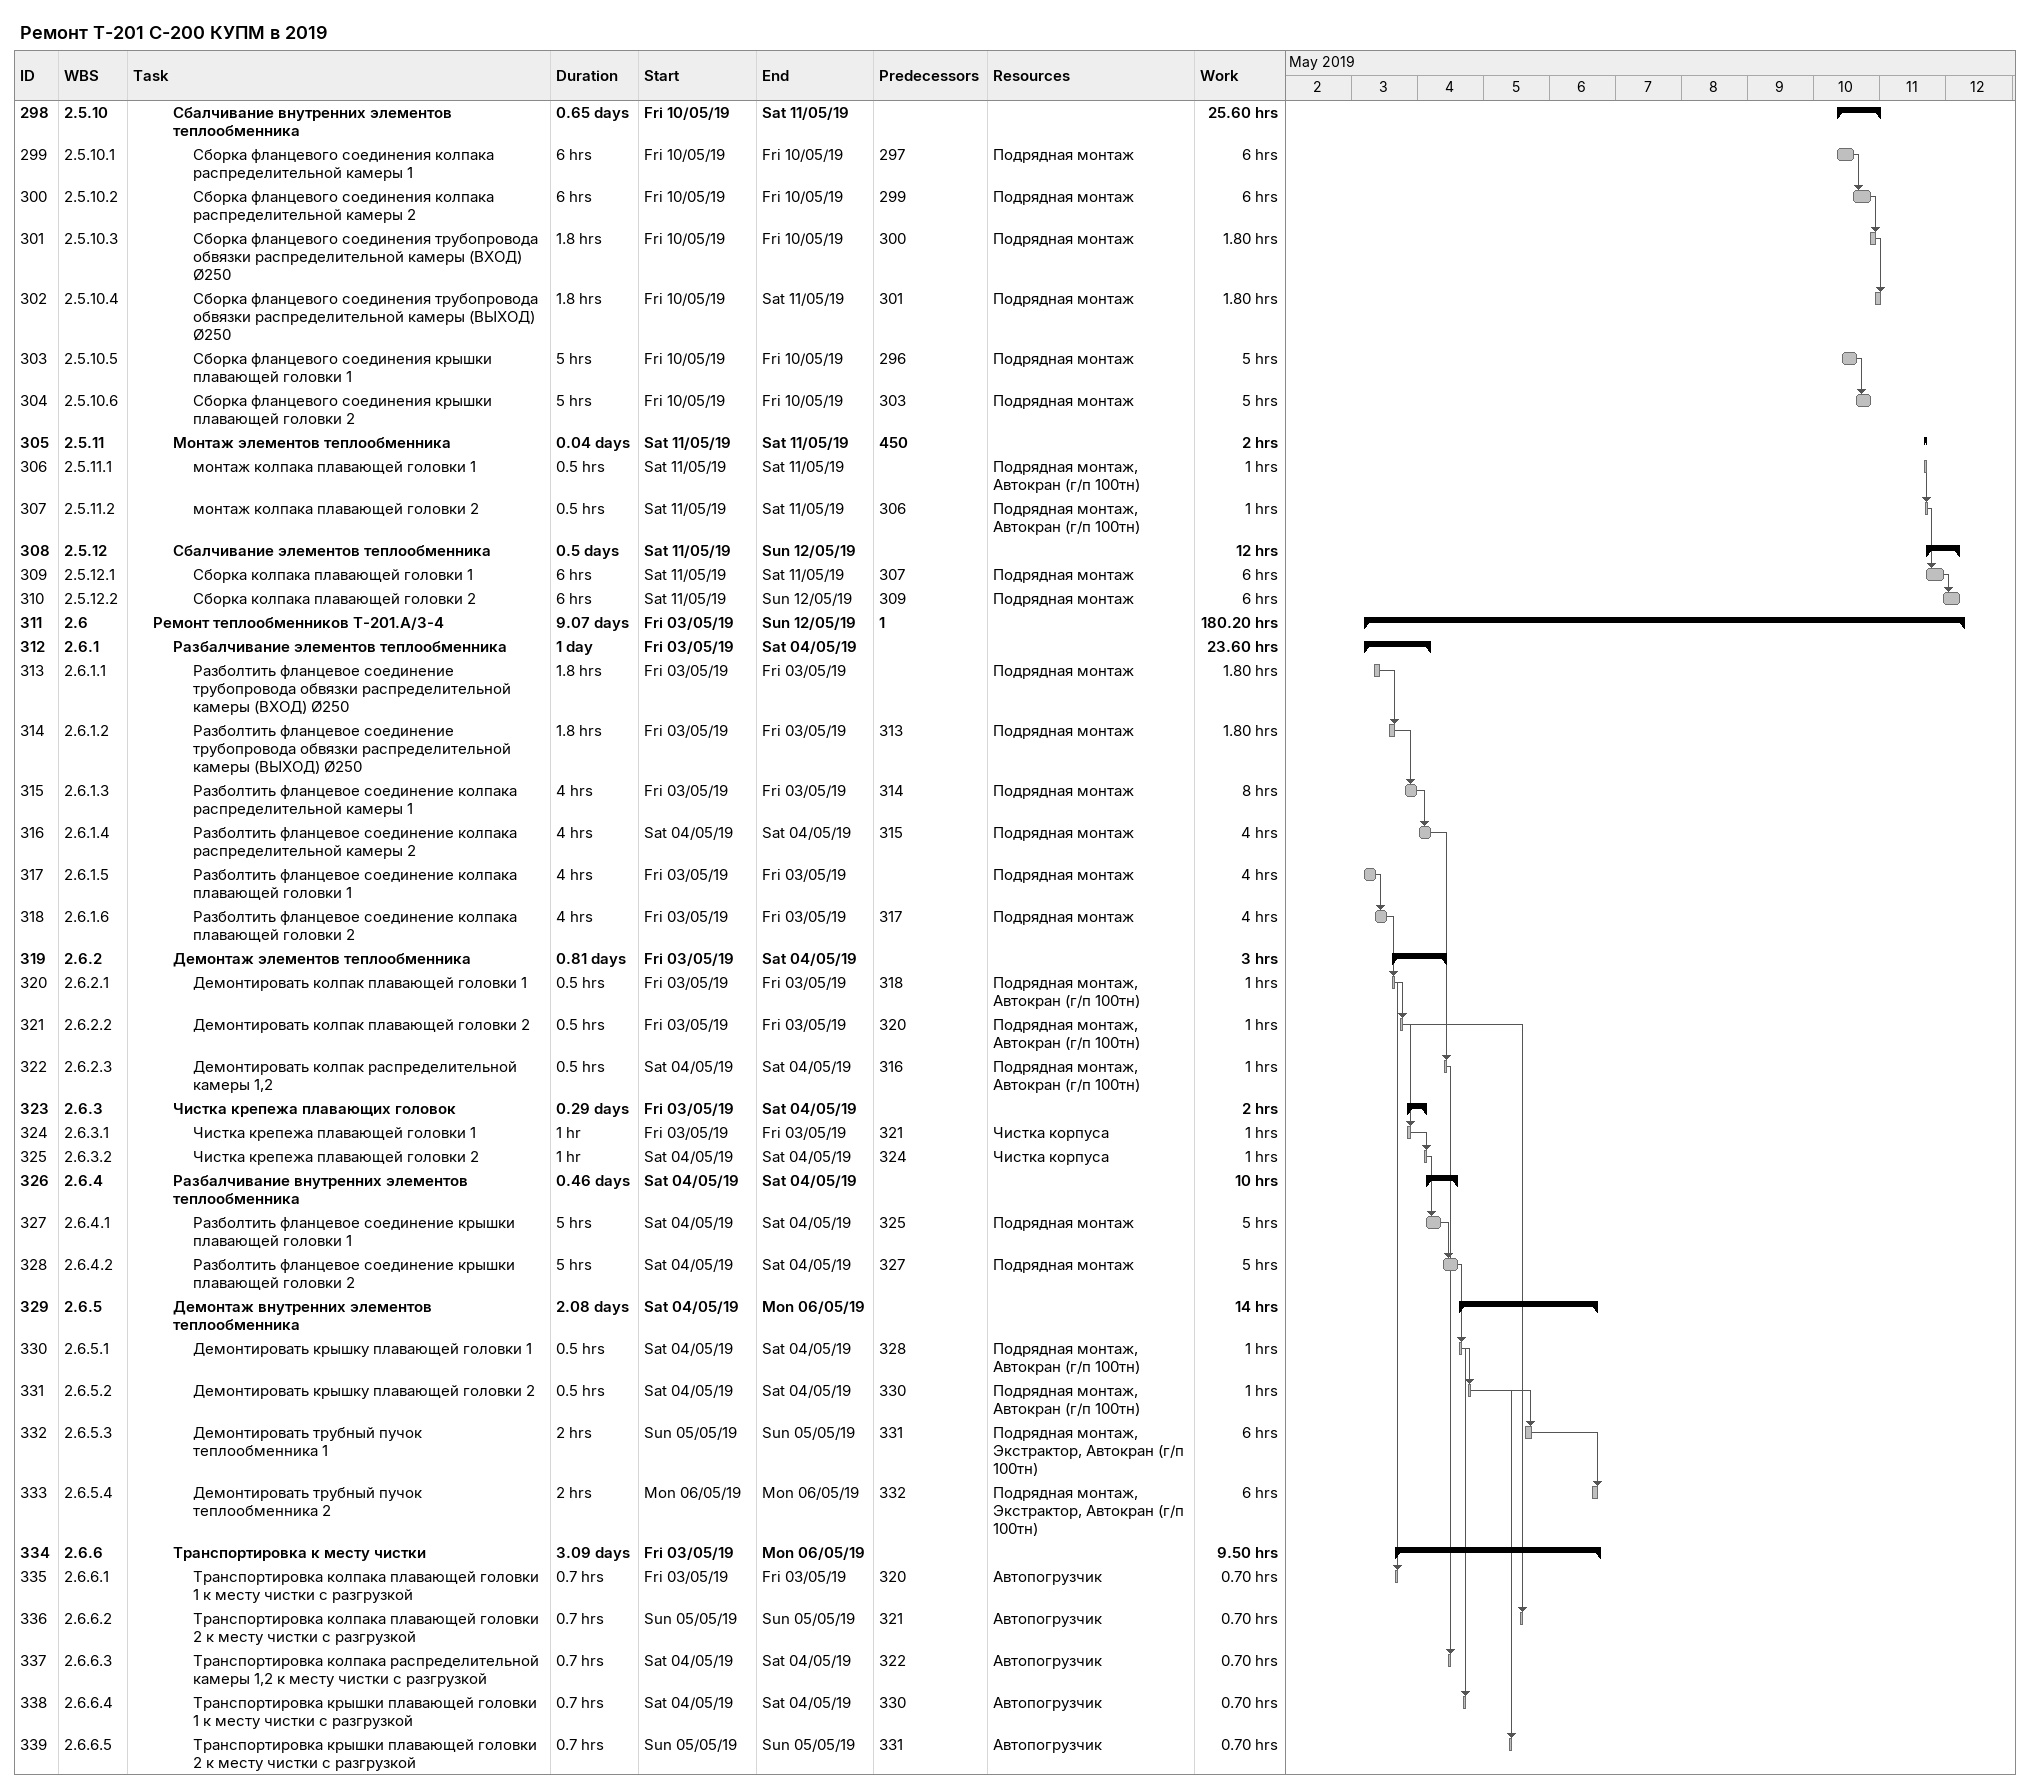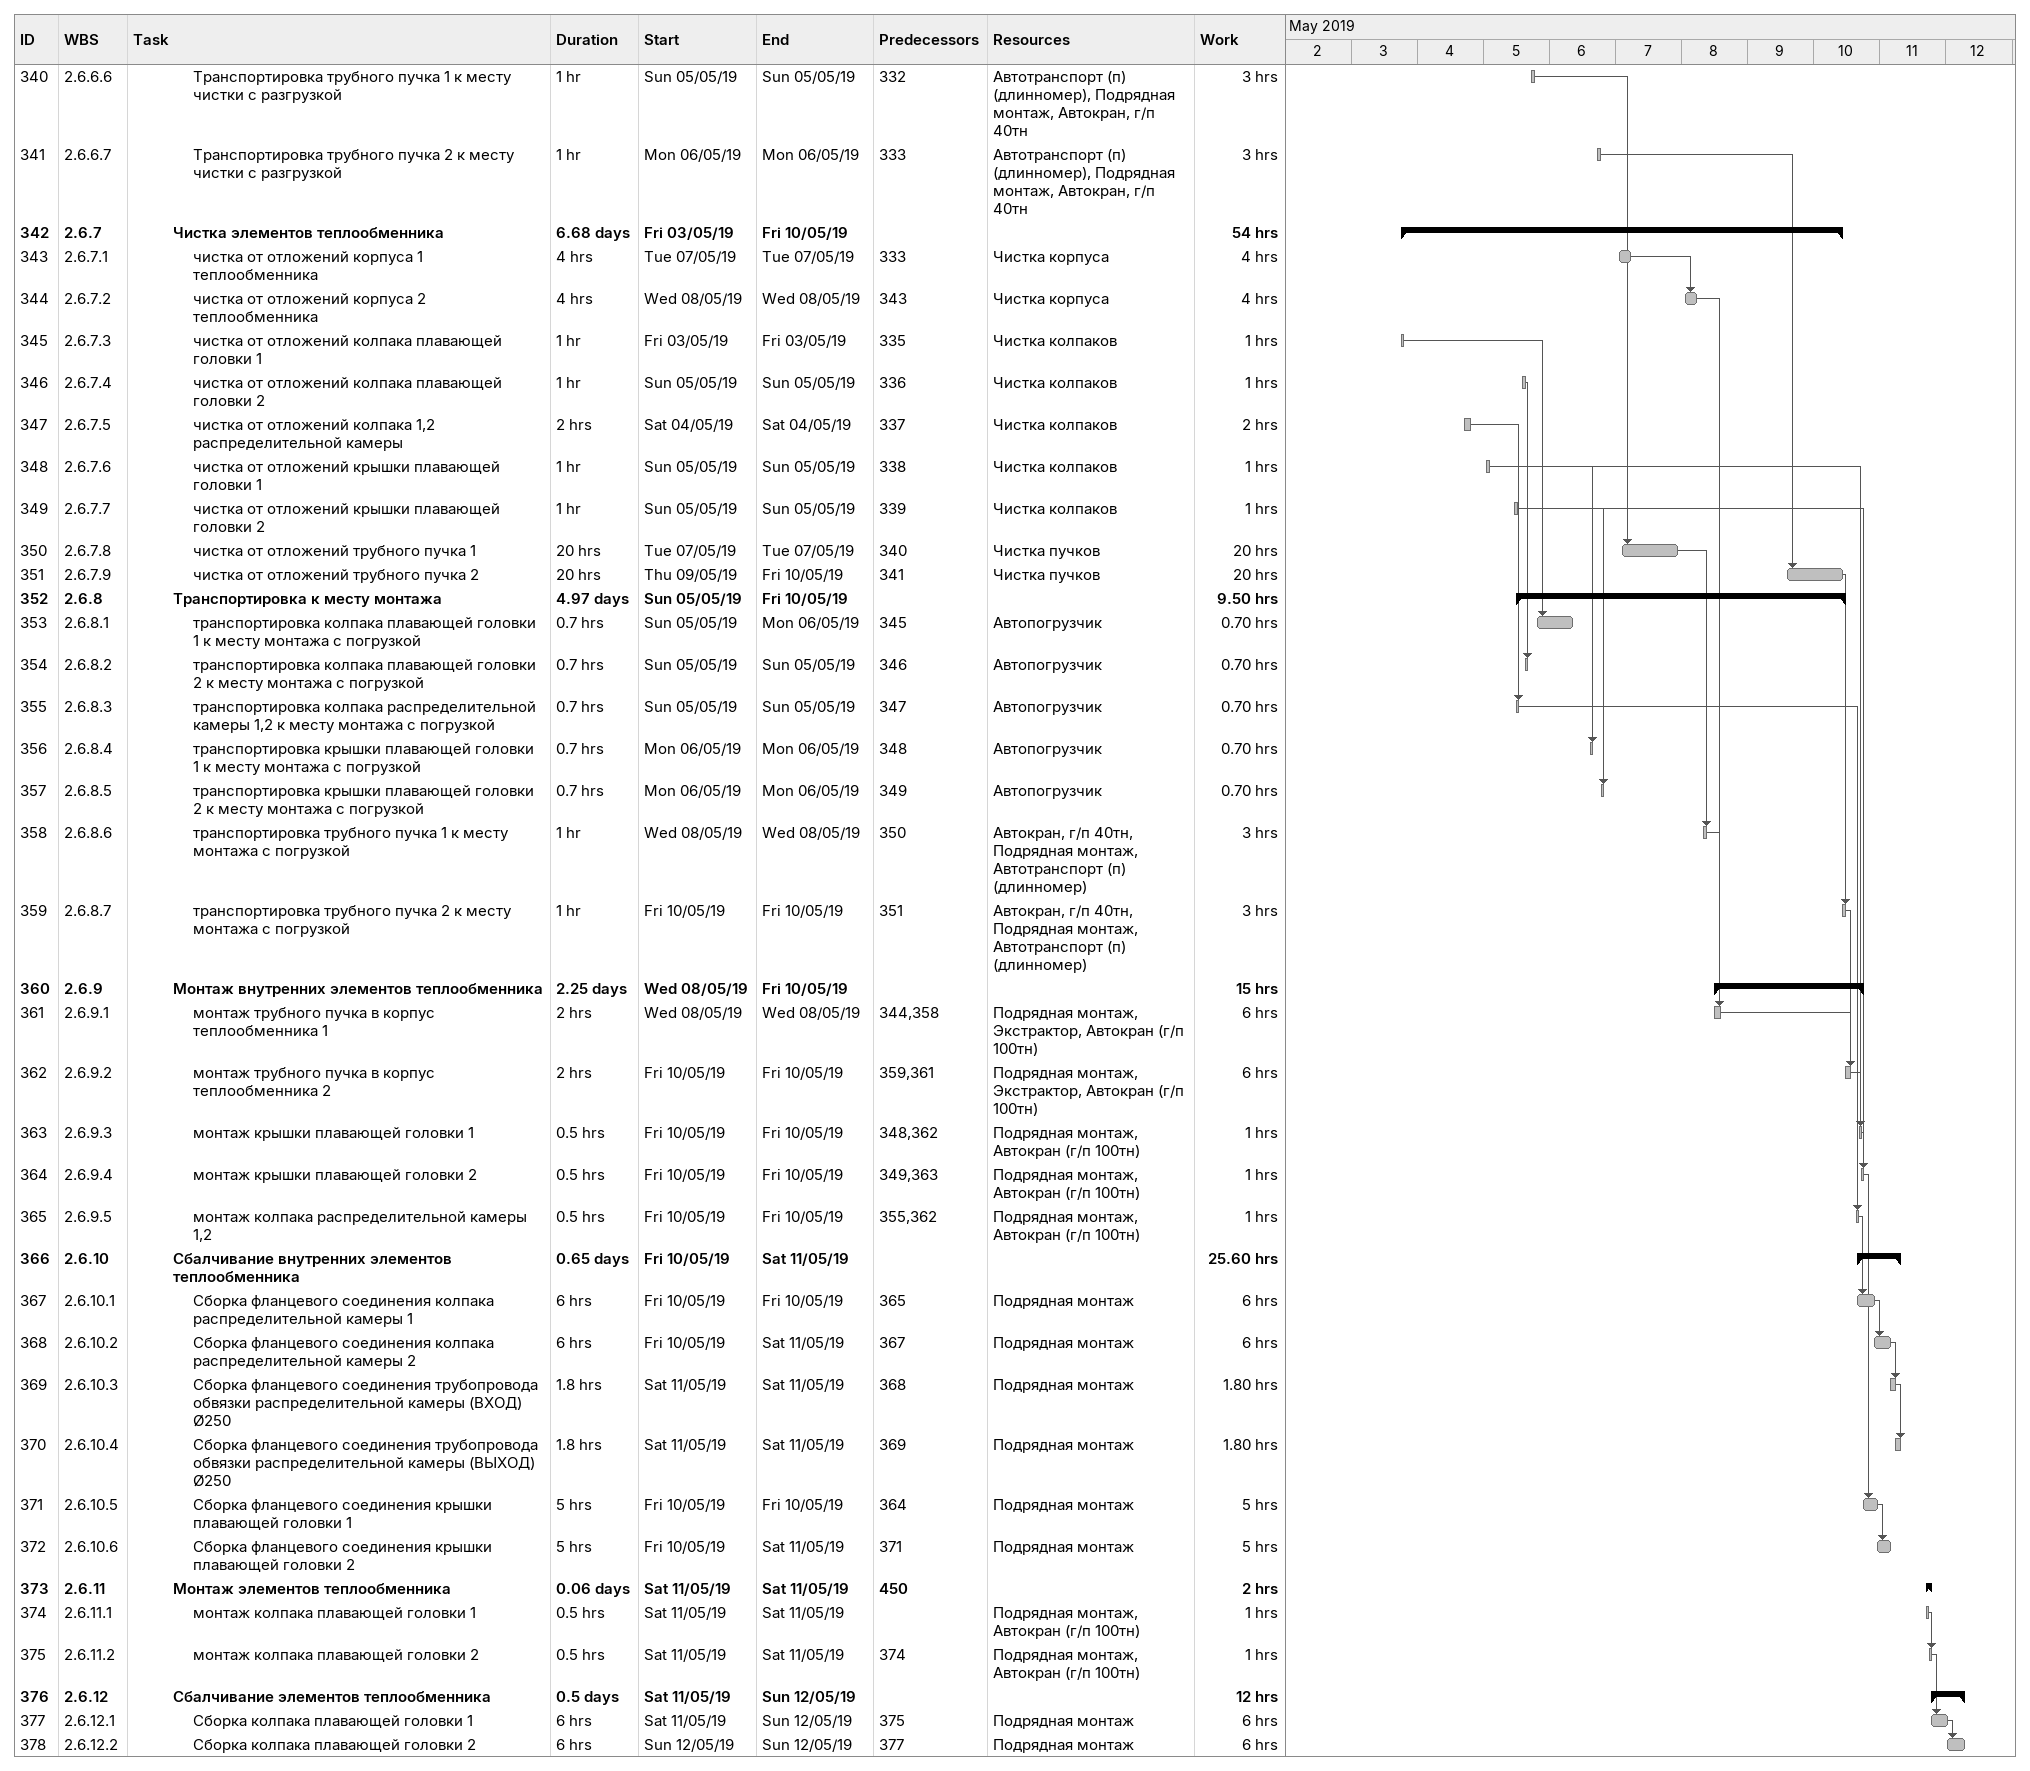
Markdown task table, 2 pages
Ремонт Т-201 С-200 КУПМ в 2019

| ID | WBS | Task | Duration | Start | Finish | Predecessors | Resources | Work (h) |
|---|---|---|---|---|---|---|---|---|
| 298 | 2.5.10 | **Сбалчивание внутренних элементов теплообменника** | 0.65d | 2019-05-10 | 2019-05-11 |  |  | 25.60 |
| 299 | 2.5.10.1 | Сборка фланцевого соединения колпака распределительной камеры 1 | 6h | 2019-05-10 | 2019-05-10 | 297 | Подрядная монтаж | 6 |
| 300 | 2.5.10.2 | Сборка фланцевого соединения колпака распределительной камеры 2 | 6h | 2019-05-10 | 2019-05-10 | 299 | Подрядная монтаж | 6 |
| 301 | 2.5.10.3 | Сборка фланцевого соединения трубопровода обвязки распределительной камеры (ВХОД) Ø250 | 1.8h | 2019-05-10 | 2019-05-10 | 300 | Подрядная монтаж | 1.80 |
| 302 | 2.5.10.4 | Сборка фланцевого соединения трубопровода обвязки распределительной камеры (ВЫХОД) Ø250 | 1.8h | 2019-05-10 | 2019-05-11 | 301 | Подрядная монтаж | 1.80 |
| 303 | 2.5.10.5 | Сборка фланцевого соединения крышки плавающей головки 1 | 5h | 2019-05-10 | 2019-05-10 | 296 | Подрядная монтаж | 5 |
| 304 | 2.5.10.6 | Сборка фланцевого соединения крышки плавающей головки 2 | 5h | 2019-05-10 | 2019-05-10 | 303 | Подрядная монтаж | 5 |
| 305 | 2.5.11 | **Монтаж элементов теплообменника** | 0.04d | 2019-05-11 | 2019-05-11 | 450 |  | 2 |
| 306 | 2.5.11.1 | монтаж колпака плавающей головки 1 | 0.5h | 2019-05-11 | 2019-05-11 |  | Подрядная монтаж, Автокран (г/п 100тн) | 1 |
| 307 | 2.5.11.2 | монтаж колпака плавающей головки 2 | 0.5h | 2019-05-11 | 2019-05-11 | 306 | Подрядная монтаж, Автокран (г/п 100тн) | 1 |
| 308 | 2.5.12 | **Сбалчивание элементов теплообменника** | 0.5d | 2019-05-11 | 2019-05-12 |  |  | 12 |
| 309 | 2.5.12.1 | Сборка колпака плавающей головки 1 | 6h | 2019-05-11 | 2019-05-11 | 307 | Подрядная монтаж | 6 |
| 310 | 2.5.12.2 | Сборка колпака плавающей головки 2 | 6h | 2019-05-11 | 2019-05-12 | 309 | Подрядная монтаж | 6 |
| 311 | 2.6 | **Ремонт теплообменников Т-201.А/3-4** | 9.07d | 2019-05-03 | 2019-05-12 | 1 |  | 180.20 |
| 312 | 2.6.1 | **Разбалчивание элементов теплообменника** | 1d | 2019-05-03 | 2019-05-04 |  |  | 23.60 |
| 313 | 2.6.1.1 | Разболтить фланцевое соединение трубопровода обвязки распределительной камеры (ВХОД) Ø250 | 1.8h | 2019-05-03 | 2019-05-03 |  | Подрядная монтаж | 1.80 |
| 314 | 2.6.1.2 | Разболтить фланцевое соединение трубопровода обвязки распределительной камеры (ВЫХОД) Ø250 | 1.8h | 2019-05-03 | 2019-05-03 | 313 | Подрядная монтаж | 1.80 |
| 315 | 2.6.1.3 | Разболтить фланцевое соединение колпака распределительной камеры 1 | 4h | 2019-05-03 | 2019-05-03 | 314 | Подрядная монтаж | 8 |
| 316 | 2.6.1.4 | Разболтить фланцевое соединение колпака распределительной камеры 2 | 4h | 2019-05-04 | 2019-05-04 | 315 | Подрядная монтаж | 4 |
| 317 | 2.6.1.5 | Разболтить фланцевое соединение колпака плавающей головки 1 | 4h | 2019-05-03 | 2019-05-03 |  | Подрядная монтаж | 4 |
| 318 | 2.6.1.6 | Разболтить фланцевое соединение колпака плавающей головки 2 | 4h | 2019-05-03 | 2019-05-03 | 317 | Подрядная монтаж | 4 |
| 319 | 2.6.2 | **Демонтаж элементов теплообменника** | 0.81d | 2019-05-03 | 2019-05-04 |  |  | 3 |
| 320 | 2.6.2.1 | Демонтировать колпак плавающей головки 1 | 0.5h | 2019-05-03 | 2019-05-03 | 318 | Подрядная монтаж, Автокран (г/п 100тн) | 1 |
| 321 | 2.6.2.2 | Демонтировать колпак плавающей головки 2 | 0.5h | 2019-05-03 | 2019-05-03 | 320 | Подрядная монтаж, Автокран (г/п 100тн) | 1 |
| 322 | 2.6.2.3 | Демонтировать колпак распределительной камеры 1,2 | 0.5h | 2019-05-04 | 2019-05-04 | 316 | Подрядная монтаж, Автокран (г/п 100тн) | 1 |
| 323 | 2.6.3 | **Чистка крепежа плавающих головок** | 0.29d | 2019-05-03 | 2019-05-04 |  |  | 2 |
| 324 | 2.6.3.1 | Чистка крепежа плавающей головки 1 | 1h | 2019-05-03 | 2019-05-03 | 321 | Чистка корпуса | 1 |
| 325 | 2.6.3.2 | Чистка крепежа плавающей головки 2 | 1h | 2019-05-04 | 2019-05-04 | 324 | Чистка корпуса | 1 |
| 326 | 2.6.4 | **Разбалчивание внутренних элементов теплообменника** | 0.46d | 2019-05-04 | 2019-05-04 |  |  | 10 |
| 327 | 2.6.4.1 | Разболтить фланцевое соединение крышки плавающей головки 1 | 5h | 2019-05-04 | 2019-05-04 | 325 | Подрядная монтаж | 5 |
| 328 | 2.6.4.2 | Разболтить фланцевое соединение крышки плавающей головки 2 | 5h | 2019-05-04 | 2019-05-04 | 327 | Подрядная монтаж | 5 |
| 329 | 2.6.5 | **Демонтаж внутренних элементов теплообменника** | 2.08d | 2019-05-04 | 2019-05-06 |  |  | 14 |
| 330 | 2.6.5.1 | Демонтировать крышку плавающей головки 1 | 0.5h | 2019-05-04 | 2019-05-04 | 328 | Подрядная монтаж, Автокран (г/п 100тн) | 1 |
| 331 | 2.6.5.2 | Демонтировать крышку плавающей головки 2 | 0.5h | 2019-05-04 | 2019-05-04 | 330 | Подрядная монтаж, Автокран (г/п 100тн) | 1 |
| 332 | 2.6.5.3 | Демонтировать трубный пучок теплообменника 1 | 2h | 2019-05-05 | 2019-05-05 | 331 | Подрядная монтаж, Экстрактор, Автокран (г/п 100тн) | 6 |
| 333 | 2.6.5.4 | Демонтировать трубный пучок теплообменника 2 | 2h | 2019-05-06 | 2019-05-06 | 332 | Подрядная монтаж, Экстрактор, Автокран (г/п 100тн) | 6 |
| 334 | 2.6.6 | **Транспортировка к месту чистки** | 3.09d | 2019-05-03 | 2019-05-06 |  |  | 9.50 |
| 335 | 2.6.6.1 | Транспортировка колпака плавающей головки 1 к месту чистки с разгрузкой | 0.7h | 2019-05-03 | 2019-05-03 | 320 | Автопогрузчик | 0.70 |
| 336 | 2.6.6.2 | Транспортировка колпака плавающей головки 2 к месту чистки с разгрузкой | 0.7h | 2019-05-05 | 2019-05-05 | 321 | Автопогрузчик | 0.70 |
| 337 | 2.6.6.3 | Транспортировка колпака распределительной камеры 1,2 к месту чистки с разгрузкой | 0.7h | 2019-05-04 | 2019-05-04 | 322 | Автопогрузчик | 0.70 |
| 338 | 2.6.6.4 | Транспортировка крышки плавающей головки 1 к месту чистки с разгрузкой | 0.7h | 2019-05-04 | 2019-05-04 | 330 | Автопогрузчик | 0.70 |
| 339 | 2.6.6.5 | Транспортировка крышки плавающей головки 2 к месту чистки с разгрузкой | 0.7h | 2019-05-05 | 2019-05-05 | 331 | Автопогрузчик | 0.70 |
| 340 | 2.6.6.6 | Транспортировка трубного пучка 1 к месту чистки с разгрузкой | 1h | 2019-05-05 | 2019-05-05 | 332 | Автотранспорт (п) (длинномер), Подрядная монтаж, Автокран, г/п 40тн | 3 |
| 341 | 2.6.6.7 | Транспортировка трубного пучка 2 к месту чистки с разгрузкой | 1h | 2019-05-06 | 2019-05-06 | 333 | Автотранспорт (п) (длинномер), Подрядная монтаж, Автокран, г/п 40тн | 3 |
| 342 | 2.6.7 | **Чистка элементов теплообменника** | 6.68d | 2019-05-03 | 2019-05-10 |  |  | 54 |
| 343 | 2.6.7.1 | чистка от отложений корпуса 1 теплообменника | 4h | 2019-05-07 | 2019-05-07 | 333 | Чистка корпуса | 4 |
| 344 | 2.6.7.2 | чистка от отложений корпуса 2 теплообменника | 4h | 2019-05-08 | 2019-05-08 | 343 | Чистка корпуса | 4 |
| 345 | 2.6.7.3 | чистка от отложений колпака плавающей головки 1 | 1h | 2019-05-03 | 2019-05-03 | 335 | Чистка колпаков | 1 |
| 346 | 2.6.7.4 | чистка от отложений колпака плавающей головки 2 | 1h | 2019-05-05 | 2019-05-05 | 336 | Чистка колпаков | 1 |
| 347 | 2.6.7.5 | чистка от отложений колпака 1,2 распределительной камеры | 2h | 2019-05-04 | 2019-05-04 | 337 | Чистка колпаков | 2 |
| 348 | 2.6.7.6 | чистка от отложений крышки плавающей головки 1 | 1h | 2019-05-05 | 2019-05-05 | 338 | Чистка колпаков | 1 |
| 349 | 2.6.7.7 | чистка от отложений крышки плавающей головки 2 | 1h | 2019-05-05 | 2019-05-05 | 339 | Чистка колпаков | 1 |
| 350 | 2.6.7.8 | чистка от отложений трубного пучка 1 | 20h | 2019-05-07 | 2019-05-07 | 340 | Чистка пучков | 20 |
| 351 | 2.6.7.9 | чистка от отложений трубного пучка 2 | 20h | 2019-05-09 | 2019-05-10 | 341 | Чистка пучков | 20 |
| 352 | 2.6.8 | **Транспортировка к месту монтажа** | 4.97d | 2019-05-05 | 2019-05-10 |  |  | 9.50 |
| 353 | 2.6.8.1 | транспортировка колпака плавающей головки 1 к месту монтажа с погрузкой | 0.7h | 2019-05-05 | 2019-05-06 | 345 | Автопогрузчик | 0.70 |
| 354 | 2.6.8.2 | транспортировка колпака плавающей головки 2 к месту монтажа с погрузкой | 0.7h | 2019-05-05 | 2019-05-05 | 346 | Автопогрузчик | 0.70 |
| 355 | 2.6.8.3 | транспортировка колпака распределительной камеры 1,2 к месту монтажа с погрузкой | 0.7h | 2019-05-05 | 2019-05-05 | 347 | Автопогрузчик | 0.70 |
| 356 | 2.6.8.4 | транспортировка крышки плавающей головки 1 к месту монтажа с погрузкой | 0.7h | 2019-05-06 | 2019-05-06 | 348 | Автопогрузчик | 0.70 |
| 357 | 2.6.8.5 | транспортировка крышки плавающей головки 2 к месту монтажа с погрузкой | 0.7h | 2019-05-06 | 2019-05-06 | 349 | Автопогрузчик | 0.70 |
| 358 | 2.6.8.6 | транспортировка трубного пучка 1 к месту монтажа с погрузкой | 1h | 2019-05-08 | 2019-05-08 | 350 | Автокран, г/п 40тн, Подрядная монтаж, Автотранспорт (п) (длинномер) | 3 |
| 359 | 2.6.8.7 | транспортировка трубного пучка 2 к месту монтажа с погрузкой | 1h | 2019-05-10 | 2019-05-10 | 351 | Автокран, г/п 40тн, Подрядная монтаж, Автотранспорт (п) (длинномер) | 3 |
| 360 | 2.6.9 | **Монтаж внутренних элементов теплообменника** | 2.25d | 2019-05-08 | 2019-05-10 |  |  | 15 |
| 361 | 2.6.9.1 | монтаж трубного пучка в корпус теплообменника 1 | 2h | 2019-05-08 | 2019-05-08 | 344, 358 | Подрядная монтаж, Экстрактор, Автокран (г/п 100тн) | 6 |
| 362 | 2.6.9.2 | монтаж трубного пучка в корпус теплообменника 2 | 2h | 2019-05-10 | 2019-05-10 | 359, 361 | Подрядная монтаж, Экстрактор, Автокран (г/п 100тн) | 6 |
| 363 | 2.6.9.3 | монтаж крышки плавающей головки 1 | 0.5h | 2019-05-10 | 2019-05-10 | 348, 362 | Подрядная монтаж, Автокран (г/п 100тн) | 1 |
| 364 | 2.6.9.4 | монтаж крышки плавающей головки 2 | 0.5h | 2019-05-10 | 2019-05-10 | 349, 363 | Подрядная монтаж, Автокран (г/п 100тн) | 1 |
| 365 | 2.6.9.5 | монтаж колпака распределительной камеры 1,2 | 0.5h | 2019-05-10 | 2019-05-10 | 355, 362 | Подрядная монтаж, Автокран (г/п 100тн) | 1 |
| 366 | 2.6.10 | **Сбалчивание внутренних элементов теплообменника** | 0.65d | 2019-05-10 | 2019-05-11 |  |  | 25.60 |
| 367 | 2.6.10.1 | Сборка фланцевого соединения колпака распределительной камеры 1 | 6h | 2019-05-10 | 2019-05-10 | 365 | Подрядная монтаж | 6 |
| 368 | 2.6.10.2 | Сборка фланцевого соединения колпака распределительной камеры 2 | 6h | 2019-05-10 | 2019-05-11 | 367 | Подрядная монтаж | 6 |
| 369 | 2.6.10.3 | Сборка фланцевого соединения трубопровода обвязки распределительной камеры (ВХОД) Ø250 | 1.8h | 2019-05-11 | 2019-05-11 | 368 | Подрядная монтаж | 1.80 |
| 370 | 2.6.10.4 | Сборка фланцевого соединения трубопровода обвязки распределительной камеры (ВЫХОД) Ø250 | 1.8h | 2019-05-11 | 2019-05-11 | 369 | Подрядная монтаж | 1.80 |
| 371 | 2.6.10.5 | Сборка фланцевого соединения крышки плавающей головки 1 | 5h | 2019-05-10 | 2019-05-10 | 364 | Подрядная монтаж | 5 |
| 372 | 2.6.10.6 | Сборка фланцевого соединения крышки плавающей головки 2 | 5h | 2019-05-10 | 2019-05-11 | 371 | Подрядная монтаж | 5 |
| 373 | 2.6.11 | **Монтаж элементов теплообменника** | 0.06d | 2019-05-11 | 2019-05-11 | 450 |  | 2 |
| 374 | 2.6.11.1 | монтаж колпака плавающей головки 1 | 0.5h | 2019-05-11 | 2019-05-11 |  | Подрядная монтаж, Автокран (г/п 100тн) | 1 |
| 375 | 2.6.11.2 | монтаж колпака плавающей головки 2 | 0.5h | 2019-05-11 | 2019-05-11 | 374 | Подрядная монтаж, Автокран (г/п 100тн) | 1 |
| 376 | 2.6.12 | **Сбалчивание элементов теплообменника** | 0.5d | 2019-05-11 | 2019-05-12 |  |  | 12 |
| 377 | 2.6.12.1 | Сборка колпака плавающей головки 1 | 6h | 2019-05-11 | 2019-05-12 | 375 | Подрядная монтаж | 6 |
| 378 | 2.6.12.2 | Сборка колпака плавающей головки 2 | 6h | 2019-05-12 | 2019-05-12 | 377 | Подрядная монтаж | 6 |
